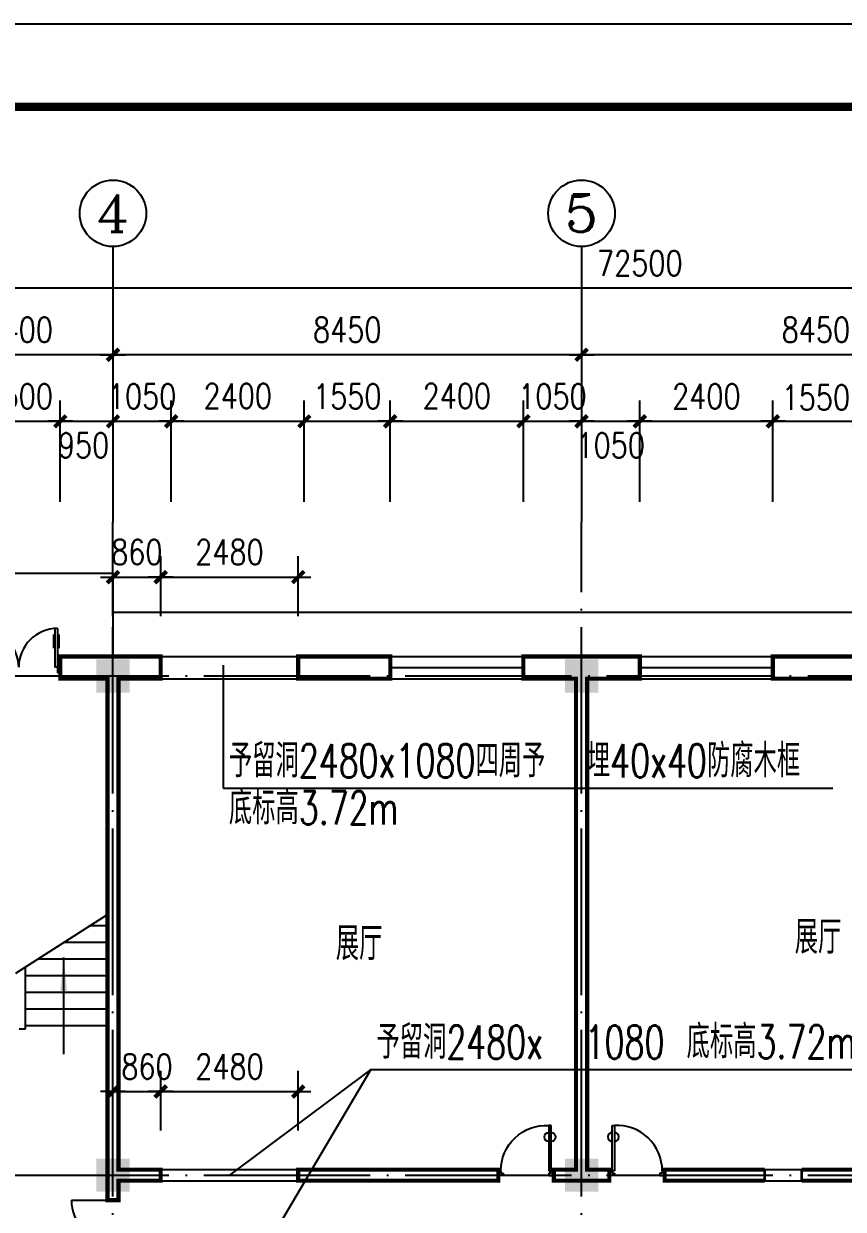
# Model space of a CAD drawing. Extents: x -55219 to 470149, y 494712 to 780039.
# Drawn here: x -13757 to 1023, y 758667 to 780039 of the extents above; entities that cross this region are included whole.
import ezdxf
from ezdxf.enums import TextEntityAlignment as Align

# ---------------------------------------------------------------- set-up
doc = ezdxf.new("R2010")
doc.units = 0
doc.header["$LTSCALE"] = 1500
doc.header["$MEASUREMENT"] = 0
doc.linetypes.add('DOTE', pattern=[2.42, 2, -0.2, 0.02, -0.2])
doc.layers.get('0').update_dxf_attribs({"linetype": 'CONTINUOUS'})
doc.layers.get('DEFPOINTS').update_dxf_attribs({"linetype": 'CONTINUOUS'})
for name, color, linetype in [('AXIS', 3, 'CONTINUOUS'), ('AXIS_TEXT', 7, 'CONTINUOUS'), ('COLUMN', 7, 'CONTINUOUS'), ('DOTE', 1, 'DOTE'), ('LVTRY', 6, 'CONTINUOUS'), ('PUB_DIM', 3, 'CONTINUOUS'), ('PUB_TEXT', 7, 'CONTINUOUS'), ('PUB_TITLE', 4, 'CONTINUOUS'), ('PUB_WALL', 255, 'CONTINUOUS'), ('STAIR', 2, 'CONTINUOUS'), ('WALL', 255, 'CONTINUOUS'), ('WINDOW', 2, 'CONTINUOUS'), ('WINDOW_TEXT', 7, 'CONTINUOUS')]:
    doc.layers.add(name, color=color, linetype=linetype)
doc.styles.add('_HZTXT', font='txt.shx', dxfattribs={"width": 0.8, "bigfont": 'hztxt.shx'})
doc.styles.add('COMPLEX', font='COMPLEX')
doc.styles.add('DIM_FONT', font='SIMPLEX.shx', dxfattribs={"width": 0.8})
doc.styles.add('SIMPLEX', font='SIMPLEX.SHX')
doc.dimstyles.new('AXIS150', dxfattribs={"dimscale": 1.5, "dimtxt": 300, "dimasz": 1, "dimexe": 250, "dimexo": 300, "dimgap": 150, "dimtad": 1, "dimdec": 0, "dimzin": 0, "dimdsep": 46, "dimtxsty": 'DIM_FONT', "dimblk": '_DIMX', "dimcen": 0.09, "dimse1": 1, "dimse2": 1, "dimclrt": 7, "dimadec": 0, "dimazin": 0, "dimtfac": 1, "dimtdec": 0, "dimtix": 1, "dimtmove": 2, "dimatfit": 3, "dimldrblk": '_DIMX', "dimfxl": 1, "dimtolj": 1, "dimtzin": 0, "dimarcsym": 0})
doc.dimstyles.new('DIMA150', dxfattribs={"dimscale": 1.5, "dimtxt": 300, "dimasz": 1, "dimexe": 250, "dimexo": 300, "dimgap": 150, "dimtad": 1, "dimdec": 0, "dimzin": 0, "dimdsep": 46, "dimtxsty": 'DIM_FONT', "dimblk": '_DIMX', "dimcen": 0.09, "dimse1": 1, "dimclrt": 7, "dimadec": 0, "dimazin": 0, "dimtfac": 1, "dimtdec": 0, "dimtix": 1, "dimtmove": 2, "dimatfit": 3, "dimldrblk": '_DIMX', "dimfxl": 1, "dimtolj": 1, "dimtzin": 0, "dimarcsym": 0})
doc.dimstyles.new('DIMB150', dxfattribs={"dimscale": 1.5, "dimtxt": 300, "dimasz": 1, "dimexe": 250, "dimexo": 300, "dimgap": 150, "dimtad": 1, "dimdec": 0, "dimzin": 0, "dimdsep": 46, "dimtxsty": 'DIM_FONT', "dimblk": '_DIMX', "dimcen": 0.09, "dimse2": 1, "dimclrt": 7, "dimadec": 0, "dimazin": 0, "dimtfac": 1, "dimtdec": 0, "dimtix": 1, "dimtmove": 2, "dimatfit": 3, "dimldrblk": '_DIMX', "dimfxl": 1, "dimtolj": 1, "dimtzin": 0, "dimarcsym": 0})
doc.dimstyles.new('DIMN150', dxfattribs={"dimscale": 1.5, "dimtxt": 300, "dimasz": 1, "dimexe": 250, "dimexo": 300, "dimgap": 150, "dimtad": 1, "dimdec": 0, "dimzin": 0, "dimdsep": 46, "dimtxsty": 'DIM_FONT', "dimblk": '_DIMX', "dimcen": 0.09, "dimclrt": 7, "dimadec": 0, "dimazin": 0, "dimtfac": 1, "dimtdec": 0, "dimtix": 1, "dimtmove": 2, "dimatfit": 3, "dimldrblk": '_DIMX', "dimfxl": 1, "dimtolj": 1, "dimtzin": 0, "dimarcsym": 0})

# ---------------------------------------------------------------- blocks, each defined once
blk = doc.blocks.new('_DIMX')
blk.add_line((-150, 0), (150, 0))
at = {"const_width": 50}
blk.add_lwpolyline([(-70, -70), (70, 70)], dxfattribs=at)
blk = doc.blocks.new('*D1163')
at = {"color": 0, "linetype": 'ByBlock'}
for p, q in [((-247, 771419), (-247, 773246)), ((1303, 771419), (1303, 773246)), ((-246, 772871), (1301, 772871))]:
    blk.add_line(p, q, dxfattribs=at)
at = {"layer": 'DEFPOINTS', "color": 0, "linetype": 'ByBlock'}
for p in [(1303, 772871), (-247, 770969), (1303, 770969)]:
    blk.add_point(p, dxfattribs=at)
at = {"color": 0, "linetype": 'ByBlock', "xscale": 1.5, "yscale": 1.5, "zscale": 1.5, "rotation": 180}
blk.add_blockref('_DIMX', (-247, 772871), dxfattribs=at)
at = {"color": 0, "linetype": 'ByBlock', "xscale": 1.5, "yscale": 1.5, "zscale": 1.5}
blk.add_blockref('_DIMX', (1303, 772871), dxfattribs=at)
at = {"color": 7, "linetype": 'ByBlock', "insert": (528, 773301), "char_height": 450, "attachment_point": 5, "style": 'DIM_FONT'}
blk.add_mtext('\\A1;1550', dxfattribs=at)
blk = doc.blocks.new('*D1162')
at = {"color": 0, "linetype": 'ByBlock'}
for p, q in [((-2647, 771419), (-2647, 773246)), ((-247, 771419), (-247, 773246)), ((-2646, 772871), (-249, 772871))]:
    blk.add_line(p, q, dxfattribs=at)
at = {"layer": 'DEFPOINTS', "color": 0, "linetype": 'ByBlock'}
for p in [(-247, 772871), (-2647, 770969), (-247, 770969)]:
    blk.add_point(p, dxfattribs=at)
at = {"color": 0, "linetype": 'ByBlock', "xscale": 1.5, "yscale": 1.5, "zscale": 1.5, "rotation": 180}
blk.add_blockref('_DIMX', (-2647, 772871), dxfattribs=at)
at = {"color": 0, "linetype": 'ByBlock', "xscale": 1.5, "yscale": 1.5, "zscale": 1.5}
blk.add_blockref('_DIMX', (-247, 772871), dxfattribs=at)
at = {"color": 7, "linetype": 'ByBlock', "insert": (-1447, 773321), "char_height": 450, "attachment_point": 5, "style": 'DIM_FONT'}
blk.add_mtext('\\A1;2400', dxfattribs=at)
blk = doc.blocks.new('*D1161')
at = {"color": 0, "linetype": 'ByBlock'}
for p, q in [((-2647, 771419), (-2647, 773246)), ((-3696, 772871), (-2649, 772871))]:
    blk.add_line(p, q, dxfattribs=at)
at = {"layer": 'DEFPOINTS', "color": 0, "linetype": 'ByBlock'}
for p in [(-2647, 772871), (-3697, 770969), (-2647, 770969)]:
    blk.add_point(p, dxfattribs=at)
at = {"color": 0, "linetype": 'ByBlock', "xscale": 1.5, "yscale": 1.5, "zscale": 1.5, "rotation": 180}
blk.add_blockref('_DIMX', (-3697, 772871), dxfattribs=at)
at = {"color": 0, "linetype": 'ByBlock', "xscale": 1.5, "yscale": 1.5, "zscale": 1.5}
blk.add_blockref('_DIMX', (-2647, 772871), dxfattribs=at)
at = {"color": 7, "linetype": 'ByBlock', "insert": (-3172, 772439), "char_height": 450, "attachment_point": 5, "style": 'DIM_FONT'}
blk.add_mtext('\\A1;1050', dxfattribs=at)
blk = doc.blocks.new('*D1160')
at = {"color": 0, "linetype": 'ByBlock'}
for p, q in [((-4747, 771419), (-4747, 773246)), ((-4749, 772871), (-4750, 772871)), ((-4747, 772871), (-3697, 772871)), ((-3696, 772871), (-3694, 772871))]:
    blk.add_line(p, q, dxfattribs=at)
at = {"layer": 'DEFPOINTS', "color": 0, "linetype": 'ByBlock'}
for p in [(-3697, 772871), (-4747, 770969), (-3697, 770969)]:
    blk.add_point(p, dxfattribs=at)
at = {"color": 0, "linetype": 'ByBlock', "xscale": 1.5, "yscale": 1.5, "zscale": 1.5}
blk.add_blockref('_DIMX', (-4747, 772871), dxfattribs=at)
at = {"color": 0, "linetype": 'ByBlock', "xscale": 1.5, "yscale": 1.5, "zscale": 1.5, "rotation": 180}
blk.add_blockref('_DIMX', (-3697, 772871), dxfattribs=at)
at = {"color": 7, "linetype": 'ByBlock', "insert": (-4222, 773321), "char_height": 450, "attachment_point": 5, "style": 'DIM_FONT'}
blk.add_mtext('\\A1;1050', dxfattribs=at)
blk = doc.blocks.new('*D1159')
at = {"color": 0, "linetype": 'ByBlock'}
for p, q in [((-7147, 771419), (-7147, 773246)), ((-4747, 771419), (-4747, 773246)), ((-7146, 772871), (-4749, 772871))]:
    blk.add_line(p, q, dxfattribs=at)
at = {"layer": 'DEFPOINTS', "color": 0, "linetype": 'ByBlock'}
for p in [(-4747, 772871), (-7147, 770969), (-4747, 770969)]:
    blk.add_point(p, dxfattribs=at)
at = {"color": 0, "linetype": 'ByBlock', "xscale": 1.5, "yscale": 1.5, "zscale": 1.5, "rotation": 180}
blk.add_blockref('_DIMX', (-7147, 772871), dxfattribs=at)
at = {"color": 0, "linetype": 'ByBlock', "xscale": 1.5, "yscale": 1.5, "zscale": 1.5}
blk.add_blockref('_DIMX', (-4747, 772871), dxfattribs=at)
at = {"color": 7, "linetype": 'ByBlock', "insert": (-5947, 773328), "char_height": 450, "attachment_point": 5, "style": 'DIM_FONT'}
blk.add_mtext('\\A1;2400', dxfattribs=at)
blk = doc.blocks.new('*D1158')
at = {"color": 0, "linetype": 'ByBlock'}
for p, q in [((-8697, 771419), (-8697, 773246)), ((-7147, 771419), (-7147, 773246)), ((-8699, 772871), (-8700, 772871)), ((-8697, 772871), (-7147, 772871)), ((-7146, 772871), (-7144, 772871))]:
    blk.add_line(p, q, dxfattribs=at)
at = {"layer": 'DEFPOINTS', "color": 0, "linetype": 'ByBlock'}
for p in [(-7147, 772871), (-8697, 770969), (-7147, 770969)]:
    blk.add_point(p, dxfattribs=at)
at = {"color": 0, "linetype": 'ByBlock', "xscale": 1.5, "yscale": 1.5, "zscale": 1.5}
blk.add_blockref('_DIMX', (-8697, 772871), dxfattribs=at)
at = {"color": 0, "linetype": 'ByBlock', "xscale": 1.5, "yscale": 1.5, "zscale": 1.5, "rotation": 180}
blk.add_blockref('_DIMX', (-7147, 772871), dxfattribs=at)
at = {"color": 7, "linetype": 'ByBlock', "insert": (-7922, 773321), "char_height": 450, "attachment_point": 5, "style": 'DIM_FONT'}
blk.add_mtext('\\A1;1550', dxfattribs=at)
blk = doc.blocks.new('*D1157')
at = {"color": 0, "linetype": 'ByBlock'}
for p, q in [((-11097, 771419), (-11097, 773246)), ((-8697, 771419), (-8697, 773246)), ((-11096, 772871), (-8699, 772871))]:
    blk.add_line(p, q, dxfattribs=at)
at = {"layer": 'DEFPOINTS', "color": 0, "linetype": 'ByBlock'}
for p in [(-8697, 772871), (-11097, 770969), (-8697, 770969)]:
    blk.add_point(p, dxfattribs=at)
at = {"color": 0, "linetype": 'ByBlock', "xscale": 1.5, "yscale": 1.5, "zscale": 1.5, "rotation": 180}
blk.add_blockref('_DIMX', (-11097, 772871), dxfattribs=at)
at = {"color": 0, "linetype": 'ByBlock', "xscale": 1.5, "yscale": 1.5, "zscale": 1.5}
blk.add_blockref('_DIMX', (-8697, 772871), dxfattribs=at)
at = {"color": 7, "linetype": 'ByBlock', "insert": (-9897, 773328), "char_height": 450, "attachment_point": 5, "style": 'DIM_FONT'}
blk.add_mtext('\\A1;2400', dxfattribs=at)
blk = doc.blocks.new('*D1156')
at = {"color": 0, "linetype": 'ByBlock'}
for p, q in [((-11097, 771419), (-11097, 773246)), ((-12149, 772871), (-12150, 772871)), ((-12147, 772871), (-11097, 772871)), ((-11096, 772871), (-11094, 772871))]:
    blk.add_line(p, q, dxfattribs=at)
at = {"layer": 'DEFPOINTS', "color": 0, "linetype": 'ByBlock'}
for p in [(-11097, 772871), (-12147, 770969), (-11097, 770969)]:
    blk.add_point(p, dxfattribs=at)
at = {"color": 0, "linetype": 'ByBlock', "xscale": 1.5, "yscale": 1.5, "zscale": 1.5}
blk.add_blockref('_DIMX', (-12147, 772871), dxfattribs=at)
at = {"color": 0, "linetype": 'ByBlock', "xscale": 1.5, "yscale": 1.5, "zscale": 1.5, "rotation": 180}
blk.add_blockref('_DIMX', (-11097, 772871), dxfattribs=at)
at = {"color": 7, "linetype": 'ByBlock', "insert": (-11622, 773321), "char_height": 450, "attachment_point": 5, "style": 'DIM_FONT'}
blk.add_mtext('\\A1;1050', dxfattribs=at)
blk = doc.blocks.new('*D1155')
at = {"color": 0, "linetype": 'ByBlock'}
for p, q in [((-13097, 771419), (-13097, 773246)), ((-13096, 772871), (-12149, 772871))]:
    blk.add_line(p, q, dxfattribs=at)
at = {"layer": 'DEFPOINTS', "color": 0, "linetype": 'ByBlock'}
for p in [(-12147, 772871), (-13097, 770969), (-12147, 770969)]:
    blk.add_point(p, dxfattribs=at)
at = {"color": 0, "linetype": 'ByBlock', "xscale": 1.5, "yscale": 1.5, "zscale": 1.5, "rotation": 180}
blk.add_blockref('_DIMX', (-13097, 772871), dxfattribs=at)
at = {"color": 0, "linetype": 'ByBlock', "xscale": 1.5, "yscale": 1.5, "zscale": 1.5}
blk.add_blockref('_DIMX', (-12147, 772871), dxfattribs=at)
at = {"color": 7, "linetype": 'ByBlock', "insert": (-12678, 772439), "char_height": 450, "attachment_point": 5, "style": 'DIM_FONT'}
blk.add_mtext('\\A1;950', dxfattribs=at)
blk = doc.blocks.new('*D1154')
at = {"color": 0, "linetype": 'ByBlock'}
for p, q in [((-14597, 771419), (-14597, 773246)), ((-13097, 771419), (-13097, 773246)), ((-14599, 772871), (-14600, 772871)), ((-14597, 772871), (-13097, 772871)), ((-13096, 772871), (-13094, 772871))]:
    blk.add_line(p, q, dxfattribs=at)
at = {"layer": 'DEFPOINTS', "color": 0, "linetype": 'ByBlock'}
for p in [(-13097, 772871), (-14597, 770969), (-13097, 770969)]:
    blk.add_point(p, dxfattribs=at)
at = {"color": 0, "linetype": 'ByBlock', "xscale": 1.5, "yscale": 1.5, "zscale": 1.5}
blk.add_blockref('_DIMX', (-14597, 772871), dxfattribs=at)
at = {"color": 0, "linetype": 'ByBlock', "xscale": 1.5, "yscale": 1.5, "zscale": 1.5, "rotation": 180}
blk.add_blockref('_DIMX', (-13097, 772871), dxfattribs=at)
at = {"color": 7, "linetype": 'ByBlock', "insert": (-13847, 773321), "char_height": 450, "attachment_point": 5, "style": 'DIM_FONT'}
blk.add_mtext('\\A1;1500', dxfattribs=at)
blk = doc.blocks.new('_ARROW')
blk.add_solid([(0, 0), (-1, 0.1), (-1, -0.1)])
blk = doc.blocks.new('*D963')
at = {"color": 0, "linetype": 'ByBlock'}
blk.add_line((-3699, 774071), (-12146, 774071), dxfattribs=at)
at = {"layer": 'DEFPOINTS', "color": 0, "linetype": 'ByBlock'}
for p in [(-12147, 774071), (-12147, 771056), (-3697, 771056)]:
    blk.add_point(p, dxfattribs=at)
at = {"color": 0, "linetype": 'ByBlock', "xscale": 1.5, "yscale": 1.5, "zscale": 1.5, "rotation": 180}
blk.add_blockref('_DIMX', (-12147, 774071), dxfattribs=at)
at = {"color": 0, "linetype": 'ByBlock', "xscale": 1.5, "yscale": 1.5, "zscale": 1.5}
blk.add_blockref('_DIMX', (-3697, 774071), dxfattribs=at)
at = {"color": 7, "linetype": 'ByBlock', "insert": (-7922, 774521), "char_height": 450, "attachment_point": 5, "style": 'DIM_FONT'}
blk.add_mtext('\\A1;8450', dxfattribs=at)
blk = doc.blocks.new('_AXISO')
blk.add_circle((0, 0), 0.5)
at = {"layer": 'AXIS_TEXT', "style": 'COMPLEX', "width": 1.041667}
blk.add_attdef('A', text='', height=0.56, dxfattribs=at).set_placement((-0.25, -0.28), (0.25, -0.28), align=Align.FIT)
blk = doc.blocks.new('*D954')
at = {"color": 0, "linetype": 'ByBlock'}
blk.add_line((-12149, 774071), (-15546, 774071), dxfattribs=at)
at = {"layer": 'DEFPOINTS', "color": 0, "linetype": 'ByBlock'}
for p in [(-15547, 774071), (-15547, 771056), (-12147, 771056)]:
    blk.add_point(p, dxfattribs=at)
at = {"color": 0, "linetype": 'ByBlock', "xscale": 1.5, "yscale": 1.5, "zscale": 1.5, "rotation": 180}
blk.add_blockref('_DIMX', (-15547, 774071), dxfattribs=at)
at = {"color": 0, "linetype": 'ByBlock', "xscale": 1.5, "yscale": 1.5, "zscale": 1.5}
blk.add_blockref('_DIMX', (-12147, 774071), dxfattribs=at)
at = {"color": 7, "linetype": 'ByBlock', "insert": (-13847, 774521), "char_height": 450, "attachment_point": 5, "style": 'DIM_FONT'}
blk.add_mtext('\\A1;3400', dxfattribs=at)
blk = doc.blocks.new('*D952')
at = {"color": 0, "linetype": 'ByBlock'}
for p, q in [((-38896, 775346), (-38896, 774896)), ((33603, 775271), (-38894, 775271)), ((33604, 775346), (33604, 774896))]:
    blk.add_line(p, q, dxfattribs=at)
at = {"layer": 'DEFPOINTS', "color": 0, "linetype": 'ByBlock'}
for p in [(-38896, 775796), (33604, 775796), (-38896, 775271)]:
    blk.add_point(p, dxfattribs=at)
at = {"color": 0, "linetype": 'ByBlock', "xscale": 1.5, "yscale": 1.5, "zscale": 1.5, "rotation": 180}
blk.add_blockref('_DIMX', (-38896, 775271), dxfattribs=at)
at = {"color": 0, "linetype": 'ByBlock', "xscale": 1.5, "yscale": 1.5, "zscale": 1.5}
blk.add_blockref('_DIMX', (33604, 775271), dxfattribs=at)
at = {"color": 7, "linetype": 'ByBlock', "insert": (-2646, 775721), "char_height": 450, "attachment_point": 5, "style": 'DIM_FONT'}
blk.add_mtext('\\A1;72500', dxfattribs=at)
blk = doc.blocks.new('*D949')
at = {"color": 0, "linetype": 'ByBlock'}
blk.add_line((4751, 774071), (-3696, 774071), dxfattribs=at)
at = {"layer": 'DEFPOINTS', "color": 0, "linetype": 'ByBlock'}
for p in [(-3697, 774071), (-3697, 771056), (4753, 771056)]:
    blk.add_point(p, dxfattribs=at)
at = {"color": 0, "linetype": 'ByBlock', "xscale": 1.5, "yscale": 1.5, "zscale": 1.5, "rotation": 180}
blk.add_blockref('_DIMX', (-3697, 774071), dxfattribs=at)
at = {"color": 0, "linetype": 'ByBlock', "xscale": 1.5, "yscale": 1.5, "zscale": 1.5}
blk.add_blockref('_DIMX', (4753, 774071), dxfattribs=at)
at = {"color": 7, "linetype": 'ByBlock', "insert": (528, 774521), "char_height": 450, "attachment_point": 5, "style": 'DIM_FONT'}
blk.add_mtext('\\A1;8450', dxfattribs=at)
blk = doc.blocks.new('M_A22TIB')
for p, q in [((-0.449, 0.076), (-0.449, 0.898)), ((-0.449, 0.898), (-0.408, 0.898)), ((-0.408, 0.898), (-0.408, 0.076)), ((-0.49, 0.076), (-0.449, 0.076)), ((-0.49, -0.006), (-0.49, 0.076)), ((-0.449, 0.076), (-0.449, 0.035)), ((-0.408, 0.076), (-0.449, 0.076)), ((-0.449, 0.035), (-0.408, 0.035)), ((-0.408, 0.035), (-0.408, -0.006)), ((0.455, 0.035), (0.414, 0.035)), ((0.414, 0.035), (0.414, -0.006)), ((0.496, 0.076), (0.455, 0.076)), ((0.455, 0.076), (0.455, 0.035)), ((0.496, -0.006), (0.496, 0.076)), ((-0.408, -0.006), (-0.49, -0.006)), ((-0.49, -0.006), (-0.49, -0.006)), ((0.414, -0.006), (0.496, -0.006)), ((0.496, -0.006), (0.496, -0.006))]:
    blk.add_line(p, q)
for centre, radius, start, end in [((-0.367, 0.077), 0.822, 359.9283, 92.866), ((-0.449, 0.689), 0.0791, 90, 270), ((-0.408, 0.689), 0.0791, 270, 90)]:
    blk.add_arc(centre, radius, start, end)
blk = doc.blocks.new('M_A20TUI')
for p, q in [((-0.467, 0.471), (-0.467, -0.062)), ((-0.433, 0.47), (-0.433, 0.004)), ((0.433, 0.47), (0.433, 0.004)), ((0.467, 0.471), (0.467, -0.062)), ((-0.483, 0.396), (-0.483, 0.235)), ((-0.417, 0.396), (-0.417, 0.235)), ((0.417, 0.396), (0.417, 0.235)), ((0.483, 0.396), (0.483, 0.235)), ((-0.5, 0.004), (-0.433, 0.004)), ((-0.5, 0.004), (-0.5, -0.062)), ((0.5, 0.004), (0.433, 0.004)), ((0.5, 0.004), (0.5, -0.062)), ((-0.5, -0.062), (-0.467, -0.062)), ((0.5, -0.062), (0.467, -0.062))]:
    blk.add_line(p, q)
for centre, start, end in [((-0.467, 0.004), 0, 90), ((0.467, 0.004), 90, 180)]:
    blk.add_arc(centre, 0.467, start, end)
blk = doc.blocks.new('M_A11UZJ')
for p, q in [((0.5, 0), (0.5, 0.5)), ((-0.5, -0.5), (-0.5, 0))]:
    blk.add_line(p, q)
for centre, start, end in [((-0.5, 0), 0, 0), ((0.5, 0), 90, 180), ((-0.5, 0), 270, 0)]:
    blk.add_arc(centre, 0.5, start, end)
blk = doc.blocks.new('_WBLK')
for p, q in [((-0.5, 0.5), (0.5, 0.5)), ((-0.5, 0), (0.5, 0)), ((-0.5, -0.5), (0.5, -0.5))]:
    blk.add_line(p, q)
at = {"layer": 'WINDOW_TEXT', "style": 'SIMPLEX', "flags": 9}
blk.add_attdef('A', text='', height=1, dxfattribs=at).set_placement((0, 1.5), align=Align.MIDDLE)
blk = doc.blocks.new('_FZH')
blk.add_solid([(0.5, 0.5), (0.5, -0.5), (-0.5, 0.5), (-0.5, -0.5)])
blk = doc.blocks.new('*D1244')
at = {"color": 0, "linetype": 'ByBlock'}
for p, q in [((-12147, 769360), (-12147, 770438)), ((-11287, 769360), (-11287, 770438)), ((-12149, 770063), (-12150, 770063)), ((-12147, 770063), (-11287, 770063)), ((-11286, 770063), (-11284, 770063))]:
    blk.add_line(p, q, dxfattribs=at)
at = {"layer": 'DEFPOINTS', "color": 0, "linetype": 'ByBlock'}
for p in [(-11287, 770063), (-12147, 768910), (-11287, 768910)]:
    blk.add_point(p, dxfattribs=at)
at = {"color": 0, "linetype": 'ByBlock', "xscale": 1.5, "yscale": 1.5, "zscale": 1.5}
blk.add_blockref('_DIMX', (-12147, 770063), dxfattribs=at)
at = {"color": 0, "linetype": 'ByBlock', "xscale": 1.5, "yscale": 1.5, "zscale": 1.5, "rotation": 180}
blk.add_blockref('_DIMX', (-11287, 770063), dxfattribs=at)
at = {"color": 7, "linetype": 'ByBlock', "insert": (-11717, 770513), "char_height": 450, "attachment_point": 5, "style": 'DIM_FONT'}
blk.add_mtext('\\A1;860', dxfattribs=at)
blk = doc.blocks.new('*D1245')
at = {"color": 0, "linetype": 'ByBlock'}
for p, q in [((-11287, 769360), (-11287, 770438)), ((-8807, 769360), (-8807, 770438)), ((-11286, 770063), (-8809, 770063))]:
    blk.add_line(p, q, dxfattribs=at)
at = {"layer": 'DEFPOINTS', "color": 0, "linetype": 'ByBlock'}
for p in [(-8807, 770063), (-11287, 768910), (-8807, 768910)]:
    blk.add_point(p, dxfattribs=at)
at = {"color": 0, "linetype": 'ByBlock', "xscale": 1.5, "yscale": 1.5, "zscale": 1.5, "rotation": 180}
blk.add_blockref('_DIMX', (-11287, 770063), dxfattribs=at)
at = {"color": 0, "linetype": 'ByBlock', "xscale": 1.5, "yscale": 1.5, "zscale": 1.5}
blk.add_blockref('_DIMX', (-8807, 770063), dxfattribs=at)
at = {"color": 7, "linetype": 'ByBlock', "insert": (-10047, 770513), "char_height": 450, "attachment_point": 5, "style": 'DIM_FONT'}
blk.add_mtext('\\A1;2480', dxfattribs=at)
blk = doc.blocks.new('*D1246')
at = {"color": 0, "linetype": 'ByBlock'}
for p, q in [((-12147, 760086), (-12147, 761164)), ((-11287, 760086), (-11287, 761164)), ((-12146, 760789), (-11289, 760789))]:
    blk.add_line(p, q, dxfattribs=at)
at = {"layer": 'DEFPOINTS', "color": 0, "linetype": 'ByBlock'}
for p in [(-11287, 760789), (-12147, 759636), (-11287, 759636)]:
    blk.add_point(p, dxfattribs=at)
at = {"color": 0, "linetype": 'ByBlock', "xscale": 1.5, "yscale": 1.5, "zscale": 1.5, "rotation": 180}
blk.add_blockref('_DIMX', (-12147, 760789), dxfattribs=at)
at = {"color": 0, "linetype": 'ByBlock', "xscale": 1.5, "yscale": 1.5, "zscale": 1.5}
blk.add_blockref('_DIMX', (-11287, 760789), dxfattribs=at)
at = {"color": 7, "linetype": 'ByBlock', "insert": (-11534, 761239), "char_height": 450, "attachment_point": 5, "style": 'DIM_FONT'}
blk.add_mtext('\\A1;860', dxfattribs=at)
blk = doc.blocks.new('*D1247')
at = {"color": 0, "linetype": 'ByBlock'}
for p, q in [((-11287, 760086), (-11287, 761164)), ((-8807, 760086), (-8807, 761164)), ((-11286, 760789), (-8809, 760789))]:
    blk.add_line(p, q, dxfattribs=at)
at = {"layer": 'DEFPOINTS', "color": 0, "linetype": 'ByBlock'}
for p in [(-8807, 760789), (-11287, 759636), (-8807, 759636)]:
    blk.add_point(p, dxfattribs=at)
at = {"color": 0, "linetype": 'ByBlock', "xscale": 1.5, "yscale": 1.5, "zscale": 1.5, "rotation": 180}
blk.add_blockref('_DIMX', (-11287, 760789), dxfattribs=at)
at = {"color": 0, "linetype": 'ByBlock', "xscale": 1.5, "yscale": 1.5, "zscale": 1.5}
blk.add_blockref('_DIMX', (-8807, 760789), dxfattribs=at)
at = {"color": 7, "linetype": 'ByBlock', "insert": (-10047, 761239), "char_height": 450, "attachment_point": 5, "style": 'DIM_FONT'}
blk.add_mtext('\\A1;2480', dxfattribs=at)

msp = doc.modelspace()

# ---------------------------------------------------------------- linework, layer by layer
at = {"layer": 'AXIS'}
for p, q in [((-12147.2, 776021.1), (-12147.2, 771056.2)), ((-3697.2, 776021.1), (-3697.2, 771056.2))]:
    msp.add_line(p, q, dxfattribs=at)
at = {"layer": 'DOTE'}
for p, q in [((-12147.2, 700819.4), (-12147.2, 771056.2)), ((-3697.2, 700819.4), (-3697.2, 771056.2)), ((-39547.2, 768281.4), (32802.8, 768281.4)), ((-39547.2, 759281.4), (35005.6, 759281.4))]:
    msp.add_line(p, q, dxfattribs=at)
at = {"layer": 'LVTRY'}
for p, q in [((-12147.2, 769431.4), (4752.8, 769431.4)), ((-11287.2, 768631.4), (-8807.2, 768631.4)), ((-10158.4, 768477.9), (-10158.4, 766257)), ((-11287.2, 768231.4), (-8807.2, 768231.4)), ((-10158.4, 766257), (831.9, 766257)), ((-13897.2, 762922.5), (-12247.2, 763978.9)), ((-7497.1, 761184.8), (-10047.2, 759281.4)), ((-7497.1, 761184.8), (-10047.2, 756881.4)), ((-7497.1, 761184.8), (2663.1, 761184.8)), ((-11287.2, 759381.4), (-8807.2, 759381.4)), ((-11287.2, 759181.4), (-8807.2, 759181.4))]:
    msp.add_line(p, q, dxfattribs=at)
at = {"layer": 'LVTRY', "const_width": 50}
for points in [[(-396.8, 759381.4), (-396.8, 759181.4)], [(273.2, 759181.4), (273.2, 759381.4)]]:
    msp.add_lwpolyline(points, dxfattribs=at)
at = {"layer": 'PUB_DIM'}
msp.add_lwpolyline([(-13036.7, 763207.5), (-13036.7, 761461)], dxfattribs=at)
at = {"layer": 'PUB_TITLE'}
msp.add_lwpolyline([(-55219.4, 690938.8), (-55219.4, 780038.8), (70930.6, 780038.8), (70930.6, 690938.8)], close=True, dxfattribs=at)
at = {"layer": 'PUB_TITLE', "const_width": 150}
msp.add_lwpolyline([(-51469.4, 692438.8), (69430.6, 692438.8), (69430.6, 778538.8), (-51469.4, 778538.8)], close=True, dxfattribs=at)
at = {"layer": 'PUB_WALL', "const_width": 75}
for points in [[(-13097.2, 768631.4), (-11287.2, 768631.4), (-11287.2, 768231.4), (-12047.2, 768231.4), (-12047.2, 759381.4), (-11287.2, 759381.4), (-11287.2, 759181.4), (-12047.2, 759181.4), (-12047.2, 758831.4), (-12247.2, 758831.4), (-12247.2, 768231.4), (-13097.2, 768231.4)], [(-7147.2, 768631.4), (-8807.2, 768631.4), (-8807.2, 768231.4), (-7147.2, 768231.4)], [(-2647.2, 768231.4), (-3597.2, 768231.4), (-3597.2, 759381.4), (-3197.2, 759381.4), (-3197.2, 759181.4), (-4197.2, 759181.4), (-4197.2, 759381.4), (-3797.2, 759381.4), (-3797.2, 768231.4), (-4747.2, 768231.4), (-4747.2, 768631.4), (-2647.2, 768631.4)], [(1302.8, 768631.4), (-247.2, 768631.4), (-247.2, 768231.4), (1302.8, 768231.4)], [(-8807.2, 759381.4), (-5197.2, 759381.4), (-5197.2, 759181.4), (-8807.2, 759181.4)]]:
    msp.add_lwpolyline(points, close=True, dxfattribs=at)
for points in [[(-396.8, 759181.4), (-2197.2, 759181.4), (-2197.2, 759381.4), (-396.8, 759381.4)], [(273.2, 759381.4), (3252.8, 759381.4), (3252.8, 759181.4), (273.2, 759181.4)]]:
    msp.add_lwpolyline(points, dxfattribs=at)
at = {"layer": 'STAIR'}
for p, q in [((-12555.8, 763781.4), (-12247.2, 763781.4)), ((-13024.4, 763481.4), (-12247.2, 763481.4)), ((-13727.2, 761921.4), (-13727.2, 763031.4)), ((-13492.9, 763181.4), (-12247.2, 763181.4)), ((-13727.2, 762881.4), (-12247.2, 762881.4)), ((-13727.2, 762581.4), (-12247.2, 762581.4)), ((-13727.2, 762281.4), (-12247.2, 762281.4)), ((-13727.2, 761981.4), (-12247.2, 761981.4)), ((-13837.2, 761921.4), (-13727.2, 761921.4))]:
    msp.add_line(p, q, dxfattribs=at)
at = {"layer": 'WALL'}
for p, q in [((-13097.2, 768631.4), (-11287.2, 768631.4)), ((-13097.2, 768631.4), (-13097.2, 768231.4)), ((-8807.2, 768631.4), (-7147.2, 768631.4)), ((-7147.2, 768631.4), (-7147.2, 768231.4)), ((-4747.2, 768631.4), (-2647.2, 768631.4)), ((-4747.2, 768631.4), (-4747.2, 768231.4)), ((-2647.2, 768631.4), (-2647.2, 768231.4)), ((-247.2, 768631.4), (1302.8, 768631.4)), ((-247.2, 768631.4), (-247.2, 768231.4)), ((-13097.2, 768231.4), (-12247.2, 768231.4)), ((-12247.2, 768231.4), (-12247.2, 758831.4)), ((-12047.2, 768231.4), (-11287.2, 768231.4)), ((-12047.2, 768231.4), (-12047.2, 759381.4)), ((-8807.2, 768231.4), (-7147.2, 768231.4)), ((-4747.2, 768231.4), (-3797.2, 768231.4)), ((-3797.2, 768231.4), (-3797.2, 759381.4)), ((-3597.2, 768231.4), (-3597.2, 759381.4)), ((-3597.2, 768231.4), (-2647.2, 768231.4)), ((-247.2, 768231.4), (1302.8, 768231.4)), ((-12047.2, 759381.4), (-11287.2, 759381.4)), ((-11287.2, 759381.4), (-11287.2, 759181.4)), ((-8807.2, 759381.4), (-5197.2, 759381.4)), ((-8807.2, 759381.4), (-8807.2, 759181.4)), ((-5197.2, 759381.4), (-5197.2, 759181.4)), ((-4197.2, 759381.4), (-3797.2, 759381.4)), ((-4197.2, 759381.4), (-4197.2, 759181.4)), ((-3597.2, 759381.4), (-3197.2, 759381.4)), ((-3197.2, 759381.4), (-3197.2, 759181.4)), ((-2197.2, 759381.4), (3252.8, 759381.4)), ((-2197.2, 759381.4), (-2197.2, 759181.4)), ((-12047.2, 759181.4), (-11287.2, 759181.4)), ((-12047.2, 759181.4), (-12047.2, 758831.4)), ((-8807.2, 759181.4), (-5197.2, 759181.4)), ((-4197.2, 759181.4), (-3197.2, 759181.4)), ((-2197.2, 759181.4), (3252.8, 759181.4)), ((-12247.2, 758831.4), (-12047.2, 758831.4))]:
    msp.add_line(p, q, dxfattribs=at)
at = {"layer": 'WINDOW'}
for p, q in [((-15547.2, 770131.6), (-12147.2, 770131.6)), ((-12147.2, 770131.6), (-12147.2, 768631.4))]:
    msp.add_line(p, q, dxfattribs=at)

# ---------------------------------------------------------------- block references
at = {"layer": 'AXIS'}
ref = msp.add_blockref('_AXISO', (-12147.2, 776621.1), dxfattribs=dict(at, xscale=1200, yscale=1200, zscale=1200))
ref.add_attrib('A', '4', dxfattribs={"layer": 'AXIS_TEXT', "height": 672, "rotation": 360, "style": 'COMPLEX', "width": 1.171875}).set_placement((-12447.2, 776285.1), (-11847.2, 776285.1), align=Align.FIT)
ref = msp.add_blockref('_AXISO', (-3697.2, 776621.1), dxfattribs=dict(at, xscale=1200, yscale=1200, zscale=1200))
ref.add_attrib('A', '5', dxfattribs={"layer": 'AXIS_TEXT', "height": 672, "style": 'COMPLEX', "width": 1.339286}).set_placement((-3997.2, 776285.1), (-3397.2, 776285.1), align=Align.FIT)
at = {"layer": 'COLUMN', "xscale": 600, "yscale": 600, "zscale": 600}
for p in [(-12147.2, 768281.4), (-3697.2, 768281.4), (-12147.2, 759281.4), (-3697.2, 759281.4)]:
    msp.add_blockref('_FZH', p, dxfattribs=at)
at = {"layer": 'PUB_DIM', "xscale": 600, "yscale": 600, "zscale": 600, "rotation": 89.99999999999999}
msp.add_blockref('_ARROW', (-13036.7, 763207.5), dxfattribs=at)
at = {"layer": 'WINDOW'}
for name, p, xscale, yscale, zscale in [('M_A20TUI', (-13847.2, 768431.4), 1500, 1500, 1500), ('_WBLK', (-5947.2, 768431.4), 2400, 400, 2400), ('_WBLK', (-1447.2, 768431.4), 2400, 400, 2400)]:
    msp.add_blockref(name, p, dxfattribs=dict(at, xscale=xscale, yscale=yscale, zscale=zscale))
for name, p, xscale, yscale, zscale, rotation in [('M_A22TIB', (-4697.2, 759281.4), 1000, -1000, 1000, 180), ('M_A22TIB', (-2697.2, 759281.4), -1000, -1000, 1000, 180), ('M_A11UZJ', (-12147.2, 758081.4), 1500, 1500, 1500, 270)]:
    msp.add_blockref(name, p, dxfattribs=dict(at, xscale=xscale, yscale=yscale, zscale=zscale, rotation=rotation))

# ---------------------------------------------------------------- texts
at = {"layer": 'PUB_TEXT', "style": '_HZTXT', "width": 0.7}
for s, p in [('予留洞2480x1080四周予  埋40x40防腐木框', (-10056.7, 766453.3)), ('底标高3.72m', (-10056.7, 765603.3)), ('展厅', (147.1, 763271.7)), ('展厅', (-8129, 763156.9)), ('予留洞2480x  1080', (-7395.4, 761381)), ('底标高3.72m共2处', (-1802.7, 761387.3))]:
    msp.add_text(s, height=600, dxfattribs=at).set_placement(p)

# ---------------------------------------------------------------- dimensions: what is measured, and where the dimension line sits
at = {"layer": 'AXIS'}
for base, p1, p2, picture, middle in [((-15547.2, 774071.1), (-12147.2, 771056.2), (-15547.2, 771056.2), '*D954', (-13847.2, 774521.1)), ((-12147.2, 774071.1), (-3697.2, 771056.2), (-12147.2, 771056.2), '*D963', (-7922.2, 774521.1)), ((-3697.2, 774071.1), (4752.8, 771056.2), (-3697.2, 771056.2), '*D949', (527.8, 774521.1))]:
    dim = msp.add_linear_dim(base=base, p1=p1, p2=p2, dimstyle='AXIS150', dxfattribs=at)
    dim.commit()
    dim.dimension.update_dxf_attribs({"geometry": picture, "text_midpoint": middle})
at = {"layer": 'LVTRY'}
for base, p1, p2, picture, middle in [((-11287.2, 770063), (-12147.2, 768909.9), (-11287.2, 768909.9), '*D1244', (-11717.2, 770513)), ((-8807.2, 770063), (-11287.2, 768909.9), (-8807.2, 768909.9), '*D1245', (-10047.2, 770513)), ((-8807.2, 760789.2), (-11287.2, 759636.1), (-8807.2, 759636.1), '*D1247', (-10047.2, 761239.2))]:
    dim = msp.add_linear_dim(base=base, p1=p1, p2=p2, dimstyle='DIMN150', dxfattribs=at)
    dim.commit()
    dim.dimension.update_dxf_attribs({"geometry": picture, "text_midpoint": middle})
dim = msp.add_linear_dim(base=(-11287.2, 760789.2), p1=(-12147.2, 759636.1), p2=(-11287.2, 759636.1), dimstyle='DIMN150', dxfattribs=at)
dim.commit()
dim.dimension.update_dxf_attribs({"geometry": '*D1246', "text_midpoint": (-11534.4, 761239.2), "dimtype": 160})
at = {"layer": 'PUB_DIM'}
for p1, p2, distance, dimstyle, picture, middle in [((33604, 775795.6), (-38895.7, 775795.6), 524.5, 'DIMN150', '*D952', (-2645.8, 775721.1)), ((-14597.2, 770968.9), (-13097.2, 770968.9), 1902.1, 'DIMN150', '*D1154', (-13847.2, 773321.1)), ((-12147.2, 770968.9), (-11097.2, 770968.9), 1902.1, 'DIMA150', '*D1156', (-11622.2, 773321.1)), ((-8697.2, 770968.9), (-7147.2, 770968.9), 1902.1, 'DIMN150', '*D1158', (-7922.2, 773321.1)), ((-4747.2, 770968.9), (-3697.2, 770968.9), 1902.1, 'DIMB150', '*D1160', (-4222.2, 773321.1)), ((-2647.2, 770968.9), (-247.2, 770968.9), 1902.1, 'DIMN150', '*D1162', (-1447.2, 773321.1))]:
    dim = msp.add_aligned_dim(p1=p1, p2=p2, distance=distance, dimstyle=dimstyle, dxfattribs=at)
    dim.commit()
    dim.dimension.update_dxf_attribs({"geometry": picture, "text_midpoint": middle})
for base, p1, p2, angle, dimstyle, picture, middle in [((-8697.2, 772871.1), (-11097.2, 770968.9), (-8697.2, 770968.9), 0, 'DIMN150', '*D1157', (-9897.2, 773328)), ((-4747.2, 772871.1), (-7147.2, 770968.9), (-4747.2, 770968.9), 360, 'DIMN150', '*D1159', (-5947.2, 773328)), ((1302.8, 772871.1), (-247.2, 770968.9), (1302.8, 770968.9), 0, 'DIMN150', '*D1163', (527.8, 773301.4)), ((-12147.2, 772871.1), (-13097.2, 770968.9), (-12147.2, 770968.9), 0, 'DIMB150', '*D1155', (-12678.5, 772439.1)), ((-2647.2, 772871.1), (-3697.2, 770968.9), (-2647.2, 770968.9), 0, 'DIMA150', '*D1161', (-3172.2, 772439.1))]:
    dim = msp.add_linear_dim(base=base, p1=p1, p2=p2, angle=angle, dimstyle=dimstyle, dxfattribs=at)
    dim.commit()
    dim.dimension.update_dxf_attribs({"geometry": picture, "text_midpoint": middle, "dimtype": 161})

doc.saveas('drawing.dxf')
